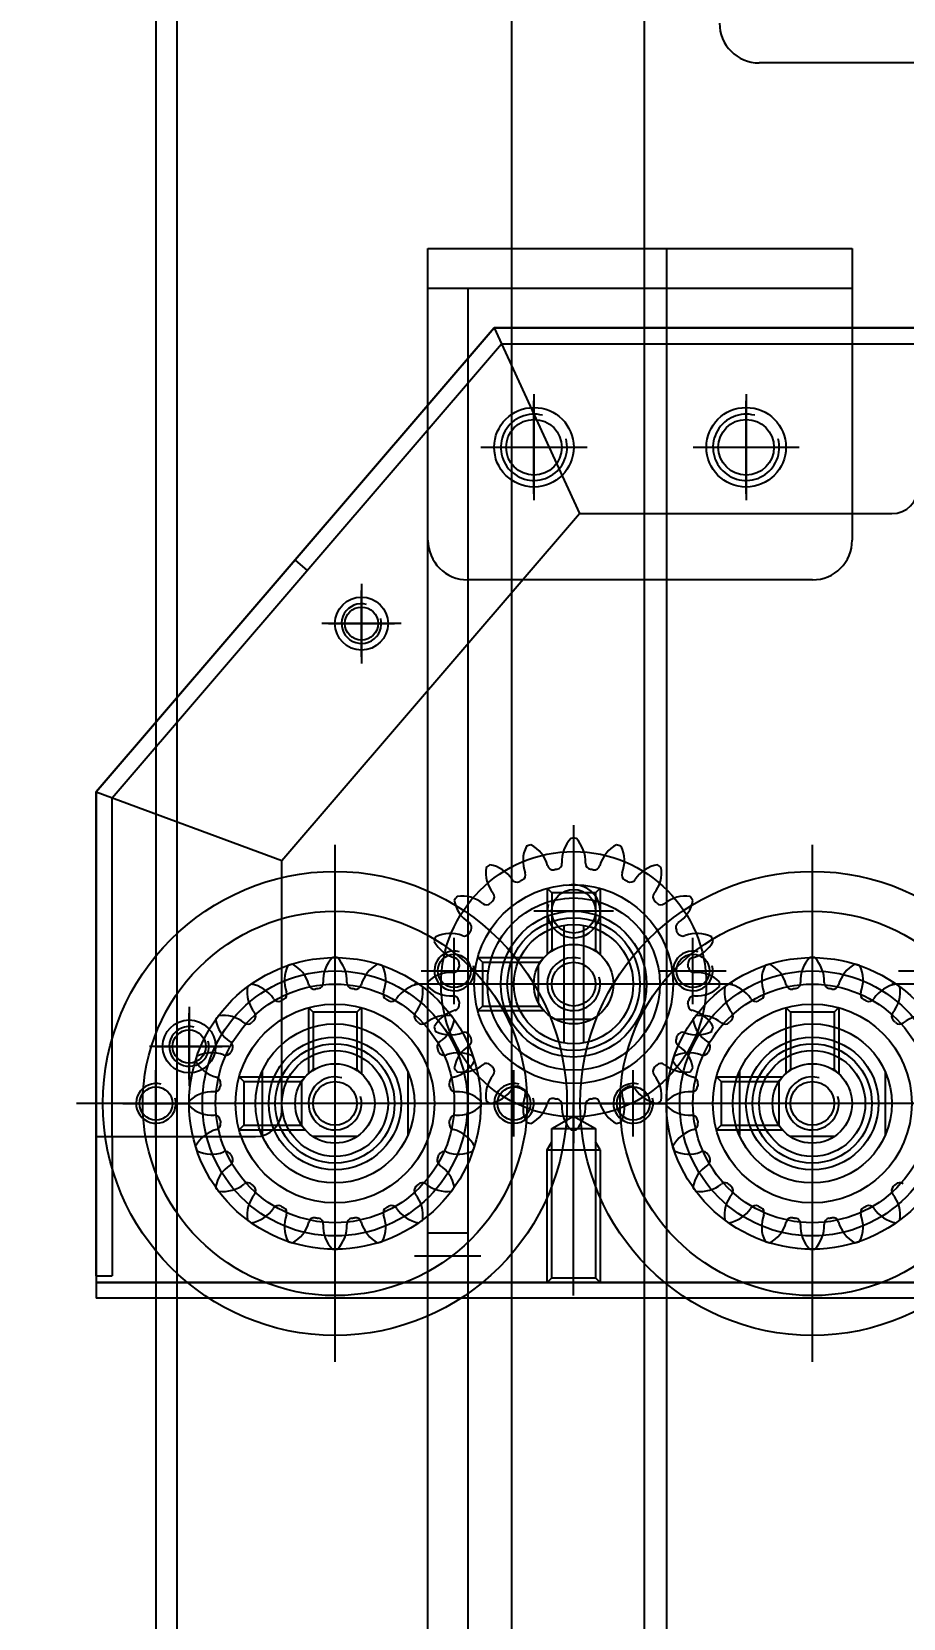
# Model space of a CAD drawing. Header units: inches. Extents: x 0 to 77285, y -118 to 40065.
# Drawn here: x 15660.8 to 15726.5, y 25971.2 to 26090.9 of the extents above; entities that cross this region are included whole.
import ezdxf

# ---------------------------------------------------------------- set-up
doc = ezdxf.new("R2010")
doc.units = ezdxf.units.IN
doc.header["$LTSCALE"] = 5
doc.header["$MEASUREMENT"] = 0
doc.layers.add('A', color=8, linetype='Continuous')
doc.styles.add('SCI', font='')
doc.styles.get('SCI').set_extended_font_data('Gulim')
doc.dimstyles.new('SCH', dxfattribs={"dimtxt": 2.5, "dimasz": 2, "dimexe": 1.25, "dimexo": 0.625, "dimtad": 1, "dimdec": 8, "dimtxsty": 'SCI', "dimcen": 2.5, "dimclrd": 4, "dimclre": 4, "dimclrt": 7, "dimadec": 8, "dimazin": 2, "dimtfac": 1, "dimtdec": 8, "dimtmove": 0, "dimatfit": 3, "dimfxl": 1, "dimarcsym": 0})

# ---------------------------------------------------------------- blocks, each defined once
blk = doc.blocks.new('A$Cc399747e')
at = {"ltscale": 5}
for p, q in [((1613.29, 1419), (1613.29, 33)), ((1611.69, 1381), (1611.69, 71)), ((1613.29, 1381), (1613.29, 71)), ((1586.49, 71), (1586.49, 1111)), ((1576.49, 71), (1576.49, 1096))]:
    blk.add_line(p, q, dxfattribs=at)
at = {"ltscale": 1.5}
for p, q in [((1589.79, 205), (1589.79, 342)), ((1592.79, 342), (1592.79, 202)), ((1574.79, 202), (1574.79, 337)), ((1593.79, 278), (1588.79, 278)), ((1592.79, 276.25), (1589.79, 276.25)), ((1581.79, 255), (1581.79, 249)), ((1578.79, 252), (1584.79, 252)), ((1563.79, 227), (1574.79, 227)), ((1574.79, 227), (1589.79, 227)), ((1560.79, 202), (1560.79, 224)), ((1568.79, 213), (1568.79, 221)), ((1584.79, 213), (1584.79, 221)), ((1572.79, 217), (1564.79, 217)), ((1588.79, 217), (1580.79, 217)), ((1574.79, 205), (1560.79, 205)), ((1592.79, 205), (1574.79, 205)), ((1592.79, 202), (1560.79, 202))]:
    blk.add_line(p, q, dxfattribs=at)
for p, q in [((1563.8, 247), (1563.8, 286)), ((1599.8, 247), (1599.8, 286)), ((1581.8, 281), (1581.8, 266.45)), ((1617.8, 280), (1042.8, 280)), ((1563.8, 253.5), (1563.8, 279.5)), ((1580.15, 279.65), (1579.8, 280)), ((1579.8, 270), (1579.8, 280)), ((1583.45, 279.65), (1580.15, 279.65)), ((1580.15, 268.4), (1580.15, 279.65)), ((1583.8, 280), (1583.45, 279.65)), ((1583.45, 279.65), (1583.45, 268.4)), ((1583.8, 280), (1583.8, 270)), ((1599.8, 253.5), (1599.8, 279.5)), ((1617.8, 279.5), (1616.6, 279.5)), ((1616.6, 269), (1616.6, 279.5)), ((1617.8, 243), (1617.8, 280)), ((1617.8, 279.5), (1617.8, 243)), ((1563.8, 254.5), (1563.8, 278.5)), ((1599.8, 254.5), (1599.8, 278.5)), ((1579.8, 270), (1580.15, 269.39)), ((1583.8, 270), (1579.8, 270)), ((1581.8, 245.5), (1581.8, 269.5)), ((1583.8, 270), (1583.45, 269.39)), ((1558.3, 264.1), (1558.3, 268.9)), ((1562.14, 269), (1565.45, 269)), ((1571.03, 268.5), (1566.03, 268.5)), ((1566.38, 268.15), (1566.03, 268.5)), ((1566.3, 268.16), (1566.3, 264.84)), ((1566.38, 268.02), (1566.38, 268.15)), ((1570.68, 268.15), (1566.38, 268.15)), ((1569.3, 264.1), (1569.3, 268.9)), ((1571.03, 268.5), (1570.68, 268.15)), ((1570.68, 264.85), (1570.68, 268.15)), ((1577.3, 269), (1577.3, 264)), ((1581.8, 267.45), (1580.15, 268.4)), ((1583.45, 268.4), (1580.15, 268.4)), ((1583.45, 268.4), (1581.8, 267.45)), ((1586.3, 269), (1586.3, 264)), ((1594.3, 264.1), (1594.3, 268.9)), ((1598.14, 269), (1601.45, 269)), ((1607.03, 268.5), (1602.03, 268.5)), ((1602.38, 268.15), (1602.03, 268.5)), ((1602.3, 268.16), (1602.3, 264.84)), ((1602.38, 268.02), (1602.38, 268.15)), ((1606.68, 268.15), (1602.38, 268.15)), ((1605.3, 264.1), (1605.3, 268.9)), ((1617.8, 269), (1605.8, 269)), ((1607.03, 268.5), (1606.68, 268.15)), ((1606.68, 264.85), (1606.68, 268.15)), ((1613.3, 269), (1613.3, 264)), ((1616.6, 269), (1616.6, 243.44)), ((1603.8, 267), (1603.8, 248.18)), ((1544.3, 266.5), (1583.3, 266.5)), ((1550.8, 266.5), (1576.8, 266.5)), ((1551.8, 266.5), (1575.8, 266.5)), ((1579.8, 266.5), (1574.8, 266.5)), ((1580.3, 266.5), (1619.3, 266.5)), ((1588.8, 266.5), (1583.8, 266.5)), ((1586.8, 266.5), (1612.8, 266.5)), ((1587.8, 266.5), (1611.8, 266.5)), ((1615.8, 266.5), (1610.8, 266.5)), ((1566.38, 264.85), (1566.03, 264.5)), ((1566.38, 264.85), (1566.38, 264.98)), ((1570.68, 264.85), (1566.38, 264.85)), ((1571.03, 264.5), (1570.68, 264.85)), ((1581.8, 250), (1581.8, 265)), ((1602.38, 264.85), (1602.03, 264.5)), ((1602.38, 264.85), (1602.38, 264.98)), ((1606.68, 264.85), (1602.38, 264.85)), ((1607.03, 264.5), (1606.68, 264.85)), ((1610.8, 259.2), (1610.8, 265.2)), ((1610.8, 264.7), (1610.8, 259.7)), ((1561.8, 259.27), (1561.8, 264.26)), ((1562.15, 263.91), (1561.8, 264.26)), ((1562.15, 263.91), (1562.28, 263.91)), ((1562.15, 259.62), (1562.15, 263.91)), ((1565.32, 263.91), (1565.45, 263.91)), ((1565.45, 263.91), (1565.8, 264.26)), ((1565.45, 259.62), (1565.45, 263.91)), ((1565.8, 259.27), (1565.8, 264.26)), ((1571.03, 264.5), (1566.03, 264.5)), ((1597.8, 259.27), (1597.8, 264.26)), ((1598.15, 263.91), (1597.8, 264.26)), ((1598.15, 263.91), (1598.28, 263.91)), ((1598.15, 259.62), (1598.15, 263.91)), ((1601.32, 263.91), (1601.45, 263.91)), ((1601.45, 263.91), (1601.8, 264.26)), ((1601.45, 259.62), (1601.45, 263.91)), ((1601.8, 259.27), (1601.8, 264.26)), ((1607.03, 264.5), (1602.03, 264.5)), ((1581.8, 252), (1581.8, 263)), ((1607.8, 262.2), (1613.8, 262.2)), ((1613.3, 262.2), (1608.3, 262.2)), ((1581.05, 253.06), (1581.05, 261.94)), ((1582.55, 253.06), (1582.55, 261.94)), ((1583.22, 260.14), (1580.37, 260.14)), ((1561.8, 259.27), (1562.15, 259.62)), ((1562.15, 259.62), (1565.45, 259.62)), ((1565.8, 259.27), (1565.45, 259.62)), ((1572.8, 259), (1572.8, 254)), ((1589.03, 259.5), (1584.03, 259.5)), ((1584.38, 259.15), (1584.03, 259.5)), ((1584.38, 259.02), (1584.38, 259.15)), ((1588.68, 259.15), (1584.38, 259.15)), ((1584.44, 258.92), (1584.44, 256.08)), ((1589.03, 259.5), (1588.68, 259.15)), ((1588.68, 255.85), (1588.68, 259.15)), ((1590.8, 259), (1590.8, 254)), ((1597.8, 259.27), (1598.15, 259.62)), ((1598.15, 259.62), (1601.45, 259.62)), ((1601.8, 259.27), (1601.45, 259.62)), ((1533.8, 257.5), (1557.8, 257.5)), ((1569.8, 257.5), (1593.8, 257.5)), ((1574.3, 257.5), (1589.3, 257.5)), ((1576.3, 257.5), (1587.3, 257.5)), ((1557.3, 256.5), (1552.3, 256.5)), ((1575.3, 256.5), (1570.3, 256.5)), ((1593.3, 256.5), (1588.3, 256.5)), ((1579.8, 250.27), (1579.8, 255.26)), ((1580.15, 254.91), (1579.8, 255.26)), ((1583.45, 254.91), (1583.8, 255.26)), ((1583.8, 250.27), (1583.8, 255.26)), ((1584.38, 255.85), (1584.03, 255.5)), ((1589.03, 255.5), (1584.03, 255.5)), ((1584.38, 255.85), (1584.38, 255.98)), ((1588.68, 255.85), (1584.38, 255.85)), ((1589.03, 255.5), (1588.68, 255.85)), ((1580.15, 254.91), (1580.28, 254.91)), ((1580.15, 250.62), (1580.15, 254.91)), ((1583.32, 254.91), (1583.45, 254.91)), ((1583.45, 250.62), (1583.45, 254.91)), ((1579.8, 250.27), (1580.15, 250.62)), ((1580.15, 250.62), (1583.45, 250.62)), ((1583.8, 250.27), (1583.45, 250.62)), ((1603.8, 248.18), (1581.36, 222)), ((1617.8, 243), (1603.8, 248.18)), ((1616.6, 243.44), (1587.25, 209.2)), ((1587.8, 208), (1617.8, 243)), ((1617.8, 243), (1587.8, 208)), ((1597.8, 227.3), (1597.8, 233.3)), ((1597.8, 232.8), (1597.8, 227.8)), ((1594.8, 230.3), (1600.8, 230.3)), ((1600.3, 230.3), (1595.3, 230.3)), ((1602.8, 225.51), (1601.89, 226.29)), ((1581.36, 222), (1557.8, 222)), ((1587.8, 208), (1581.36, 222)), ((1568.79, 220.5), (1568.79, 213.5)), ((1584.79, 220.5), (1584.79, 213.5)), ((1572.29, 217), (1565.29, 217)), ((1588.29, 217), (1581.29, 217)), ((1587.25, 209.2), (1555.8, 209.2)), ((1042.8, 208), (1587.8, 208)), ((1587.8, 208), (1555.8, 208)), ((1452.8, 188), (1567.8, 188))]:
    blk.add_line(p, q)
at = {"ltscale": 3}
for p, q in [((1042.8, 281.2), (1617.8, 281.2)), ((1617.8, 243), (1617.8, 281.2)), ((1617.8, 243), (1617.8, 281.2)), ((1042.8, 280), (1617.8, 280)), ((1587.8, 208), (1617.8, 243)), ((1551.79, 208), (1587.8, 208))]:
    blk.add_line(p, q, dxfattribs=at)
for centre, radius in [((1563.8, 266.5), 17.5), ((1599.8, 266.5), 17.5), ((1563.8, 266.5), 14.5), ((1599.8, 266.5), 14.5), ((1563.8, 266.5), 11), ((1563.8, 266.5), 10), ((1599.8, 266.5), 11), ((1599.8, 266.5), 10), ((1563.8, 266.5), 9), ((1599.8, 266.5), 9), ((1563.8, 266.5), 7.5), ((1599.8, 266.5), 7.5), ((1563.8, 266.5), 6), ((1599.8, 266.5), 6), ((1563.8, 266.5), 5), ((1563.8, 266.5), 4.5), ((1563.8, 266.5), 4), ((1599.8, 266.5), 5), ((1599.8, 266.5), 4.5), ((1599.8, 266.5), 4), ((1563.8, 266.5), 3), ((1563.8, 266.5), 3), ((1599.8, 266.5), 3), ((1599.8, 266.5), 3), ((1563.8, 266.5), 1.65), ((1599.8, 266.5), 1.65), ((1581.8, 257.5), 10), ((1577.3, 266.5), 1.25), ((1586.3, 266.5), 1.25), ((1613.3, 266.5), 1.25), ((1581.8, 257.5), 7.5), ((1581.8, 257.5), 6.5), ((1610.8, 262.2), 2), ((1610.8, 262.2), 1.25), ((1581.8, 257.5), 5.5), ((1581.8, 257.5), 5), ((1581.8, 257.5), 4.5), ((1581.8, 257.5), 4.5), ((1581.8, 257.5), 3), ((1581.8, 257.5), 3), ((1581.8, 257.5), 1.65), ((1572.8, 256.5), 1.25), ((1590.8, 256.5), 1.25), ((1597.8, 230.3), 2), ((1597.8, 230.3), 1.25), ((1568.79, 217), 2.1), ((1584.79, 217), 2.1)]:
    blk.add_circle(centre, radius)
at = {"ltscale": 1.5}
for centre, radius in [((1581.79, 252), 1.65), ((1568.79, 217), 3), ((1584.79, 217), 3)]:
    blk.add_circle(centre, radius, dxfattribs=at)
for centre, radius, start, end in [((1562.47, 275.8), 2.5, 153.8655, 201.1579), ((1563.8, 266.5), 11, 108, 108.9494), ((1563.8, 266.5), 11, 107.0506, 108), ((1559.4, 274.81), 2.5, 14.8421, 62.1345), ((1565.41, 275.76), 2.5, 135.8655, 183.1579), ((1563.8, 266.5), 11, 90, 90.9494), ((1563.8, 266.5), 11, 89.0506, 90), ((1562.19, 275.76), 2.5, 356.8421, 44.1345), ((1568.19, 274.81), 2.5, 117.8655, 165.1579), ((1563.8, 266.5), 11, 72, 72.9494), ((1563.8, 266.5), 11, 71.0506, 72), ((1565.12, 275.8), 2.5, 338.8421, 26.1345), ((1598.47, 275.8), 2.5, 153.8655, 201.1579), ((1599.8, 266.5), 11, 108, 108.9494), ((1599.8, 266.5), 11, 107.0506, 108), ((1595.4, 274.81), 2.5, 14.8421, 62.1345), ((1601.41, 275.76), 2.5, 135.8655, 183.1579), ((1599.8, 266.5), 11, 90, 90.9494), ((1599.8, 266.5), 11, 89.0506, 90), ((1598.19, 275.76), 2.5, 356.8421, 44.1345), ((1604.19, 274.81), 2.5, 117.8655, 165.1579), ((1599.8, 266.5), 11, 72, 72.9494), ((1599.8, 266.5), 11, 71.0506, 72), ((1601.12, 275.8), 2.5, 338.8421, 26.1345), ((1559.66, 274.94), 2.5, 171.8655, 219.1579), ((1563.8, 266.5), 11, 126, 126.9494), ((1563.8, 266.5), 11, 125.0506, 126), ((1557.05, 273.04), 2.5, 32.8421, 80.1345), ((1562.25, 275.56), 0.442, 194.8421, 279.711), ((1562.47, 275.6), 0.442, 278.289, 3.1579), ((1565.12, 275.6), 0.442, 176.8421, 261.711), ((1565.35, 275.56), 0.442, 260.289, 345.1579), ((1570.54, 273.04), 2.5, 99.8655, 147.1579), ((1567.93, 274.94), 2.5, 320.8421, 8.1345), ((1563.8, 266.5), 11, 54, 54.9494), ((1563.8, 266.5), 11, 53.0506, 54), ((1595.66, 274.94), 2.5, 171.8655, 219.1579), ((1599.8, 266.5), 11, 126, 126.9494), ((1599.8, 266.5), 11, 125.0506, 126), ((1593.05, 273.04), 2.5, 32.8421, 80.1345), ((1598.25, 275.56), 0.442, 194.8421, 279.711), ((1598.47, 275.6), 0.442, 278.289, 3.1579), ((1601.12, 275.6), 0.442, 176.8421, 261.711), ((1601.35, 275.56), 0.442, 260.289, 345.1579), ((1606.54, 273.04), 2.5, 99.8655, 147.1579), ((1603.93, 274.94), 2.5, 320.8421, 8.1345), ((1599.8, 266.5), 11, 54, 54.9494), ((1599.8, 266.5), 11, 53.0506, 54), ((1559.52, 274.64), 0.442, 212.8421, 297.711), ((1563.8, 266.5), 8.75, 117, 117.711), ((1563.8, 266.5), 8.75, 116.289, 117), ((1559.73, 274.74), 0.442, 296.289, 21.1579), ((1563.8, 266.5), 8.75, 99, 99.711), ((1563.8, 266.5), 8.75, 98.289, 99), ((1563.8, 266.5), 8.75, 81, 81.711), ((1563.8, 266.5), 8.75, 80.289, 81), ((1567.87, 274.74), 0.442, 158.8421, 243.711), ((1563.8, 266.5), 8.75, 63, 63.711), ((1563.8, 266.5), 8.75, 62.289, 63), ((1568.07, 274.64), 0.442, 242.289, 327.1579), ((1595.52, 274.64), 0.442, 212.8421, 297.711), ((1599.8, 266.5), 8.75, 117, 117.711), ((1599.8, 266.5), 8.75, 116.289, 117), ((1595.73, 274.74), 0.442, 296.289, 21.1579), ((1599.8, 266.5), 8.75, 99, 99.711), ((1599.8, 266.5), 8.75, 98.289, 99), ((1599.8, 266.5), 8.75, 81, 81.711), ((1599.8, 266.5), 8.75, 80.289, 81), ((1603.87, 274.74), 0.442, 158.8421, 243.711), ((1599.8, 266.5), 8.75, 63, 63.711), ((1599.8, 266.5), 8.75, 62.289, 63), ((1604.07, 274.64), 0.442, 242.289, 327.1579), ((1557.38, 273.08), 0.442, 314.289, 39.1579), ((1570.22, 273.08), 0.442, 140.8421, 225.711), ((1572.23, 270.64), 2.5, 81.8655, 129.1579), ((1563.8, 266.5), 11, 36, 36.9494), ((1563.8, 266.5), 11, 35.0506, 36), ((1599.8, 266.5), 11, 144, 144.9494), ((1599.8, 266.5), 11, 143.0506, 144), ((1591.36, 270.64), 2.5, 50.8421, 98.1345), ((1593.38, 273.08), 0.442, 314.289, 39.1579), ((1606.22, 273.08), 0.442, 140.8421, 225.711), ((1608.23, 270.64), 2.5, 81.8655, 129.1579), ((1599.8, 266.5), 11, 36, 36.9494), ((1599.8, 266.5), 11, 35.0506, 36), ((1557.22, 272.92), 0.442, 230.8421, 315.711), ((1563.8, 266.5), 8.75, 135, 135.711), ((1563.8, 266.5), 8.75, 134.289, 135), ((1563.8, 266.5), 8.75, 45, 45.711), ((1563.8, 266.5), 8.75, 44.289, 45), ((1570.38, 272.92), 0.442, 224.289, 309.1579), ((1570.34, 273.25), 2.5, 302.8421, 350.1345), ((1593.26, 273.25), 2.5, 189.8655, 237.1579), ((1593.22, 272.92), 0.442, 230.8421, 315.711), ((1599.8, 266.5), 8.75, 135, 135.711), ((1599.8, 266.5), 8.75, 134.289, 135), ((1599.8, 266.5), 8.75, 45, 45.711), ((1599.8, 266.5), 8.75, 44.289, 45), ((1606.38, 272.92), 0.442, 224.289, 309.1579), ((1606.34, 273.25), 2.5, 302.8421, 350.1345), ((1571.93, 270.77), 0.442, 122.8421, 207.711), ((1563.8, 266.5), 8.75, 27, 27.711), ((1591.66, 270.77), 0.442, 332.289, 57.1579), ((1599.8, 266.5), 8.75, 152.289, 153), ((1607.93, 270.77), 0.442, 122.8421, 207.711), ((1599.8, 266.5), 8.75, 27, 27.711), ((1563.8, 266.5), 8.75, 26.289, 27), ((1572.04, 270.57), 0.442, 206.289, 291.1579), ((1573.1, 267.83), 2.5, 63.8655, 111.1579), ((1572.1, 270.89), 2.5, 284.8421, 332.1345), ((1563.8, 266.5), 11, 18, 18.9494), ((1563.8, 266.5), 11, 17.0506, 18), ((1599.8, 266.5), 11, 162, 162.9494), ((1591.49, 270.89), 2.5, 207.8655, 255.1579), ((1599.8, 266.5), 11, 161.0506, 162), ((1590.49, 267.83), 2.5, 68.8421, 116.1345), ((1591.56, 270.57), 0.442, 248.8421, 333.711), ((1599.8, 266.5), 8.75, 153, 153.711), ((1599.8, 266.5), 8.75, 26.289, 27), ((1608.04, 270.57), 0.442, 206.289, 291.1579), ((1609.1, 267.83), 2.5, 63.8655, 111.1579), ((1608.1, 270.89), 2.5, 284.8421, 332.1345), ((1599.8, 266.5), 11, 18, 18.9494), ((1599.8, 266.5), 11, 17.0506, 18), ((1563.8, 266.5), 2, 255, 195), ((1572.86, 268.05), 0.442, 104.8421, 189.711), ((1583.41, 266.76), 2.5, 135.8655, 183.1579), ((1581.8, 257.5), 11, 90, 90.9494), ((1581.8, 257.5), 11, 89.0506, 90), ((1580.19, 266.76), 2.5, 356.8421, 44.1345), ((1590.74, 268.05), 0.442, 350.289, 75.1579), ((1599.8, 266.5), 2, 255, 195), ((1605.8, 267), 2, 90, 180), ((1608.86, 268.05), 0.442, 104.8421, 189.711), ((1563.8, 266.5), 8.75, 9, 9.711), ((1563.8, 266.5), 8.75, 8.289, 9), ((1572.89, 267.83), 0.442, 188.289, 273.1579), ((1573.05, 264.89), 2.5, 45.8655, 93.1579), ((1577.3, 266.5), 1.5, 255, 195), ((1580.47, 266.8), 2.5, 153.8655, 201.1579), ((1581.8, 257.5), 11, 108, 108.9494), ((1581.8, 257.5), 11, 107.0506, 108), ((1577.4, 265.81), 2.5, 14.8421, 62.1345), ((1586.19, 265.81), 2.5, 117.8655, 165.1579), ((1586.3, 266.5), 1.5, 255, 195), ((1581.8, 257.5), 11, 72, 72.9494), ((1581.8, 257.5), 11, 71.0506, 72), ((1583.12, 266.8), 2.5, 338.8421, 26.1345), ((1590.54, 264.89), 2.5, 86.8421, 134.1345), ((1590.7, 267.83), 0.442, 266.8421, 351.711), ((1599.8, 266.5), 8.75, 171, 171.711), ((1599.8, 266.5), 8.75, 170.289, 171), ((1599.8, 266.5), 8.75, 9, 9.711), ((1599.8, 266.5), 8.75, 8.289, 9), ((1608.89, 267.83), 0.442, 188.289, 273.1579), ((1609.05, 264.89), 2.5, 45.8655, 93.1579), ((1613.3, 266.5), 1.5, 255, 195), ((1573.05, 268.11), 2.5, 266.8421, 314.1345), ((1563.8, 266.5), 11, 360, 0.9494), ((1563.8, 266.5), 11, 359.0506, 0), ((1577.66, 265.94), 2.5, 171.8655, 219.1579), ((1581.8, 257.5), 11, 126, 126.9494), ((1581.8, 257.5), 11, 125.0506, 126), ((1575.05, 264.04), 2.5, 32.8421, 80.1345), ((1577.73, 265.74), 0.442, 296.289, 21.1579), ((1580.25, 266.56), 0.442, 194.8421, 279.711), ((1581.8, 257.5), 8.75, 99, 99.711), ((1581.8, 257.5), 8.75, 98.289, 99), ((1580.47, 266.6), 0.442, 278.289, 3.1579), ((1583.12, 266.6), 0.442, 176.8421, 261.711), ((1581.8, 257.5), 8.75, 81, 81.711), ((1581.8, 257.5), 8.75, 80.289, 81), ((1583.35, 266.56), 0.442, 260.289, 345.1579), ((1585.87, 265.74), 0.442, 158.8421, 243.711), ((1588.54, 264.04), 2.5, 99.8655, 147.1579), ((1585.93, 265.94), 2.5, 320.8421, 8.1345), ((1581.8, 257.5), 11, 54, 54.9494), ((1581.8, 257.5), 11, 53.0506, 54), ((1599.8, 266.5), 11, 179.0506, 180), ((1599.8, 266.5), 11, 180, 180.9494), ((1590.54, 268.11), 2.5, 225.8655, 273.1579), ((1609.05, 268.11), 2.5, 266.8421, 314.1345), ((1599.8, 266.5), 11, 360, 0.9494), ((1599.8, 266.5), 11, 359.0506, 0), ((1563.8, 266.5), 8.75, 350.289, 351), ((1572.86, 264.95), 0.442, 170.289, 255.1579), ((1563.8, 266.5), 8.75, 351, 351.711), ((1572.89, 265.17), 0.442, 86.8421, 171.711), ((1572.1, 262.11), 2.5, 27.8655, 75.1579), ((1577.52, 265.64), 0.442, 212.8421, 297.711), ((1581.8, 257.5), 8.75, 117, 117.711), ((1581.8, 257.5), 8.75, 116.289, 117), ((1581.8, 257.5), 8.75, 63, 63.711), ((1581.8, 257.5), 8.75, 62.289, 63), ((1586.07, 265.64), 0.442, 242.289, 327.1579), ((1591.49, 262.11), 2.5, 104.8421, 152.1345), ((1590.7, 265.17), 0.442, 8.289, 93.1579), ((1590.74, 264.95), 0.442, 284.8421, 9.711), ((1599.8, 266.5), 8.75, 188.289, 189), ((1599.8, 266.5), 8.75, 189, 189.711), ((1599.8, 266.5), 8.75, 350.289, 351), ((1608.86, 264.95), 0.442, 170.289, 255.1579), ((1599.8, 266.5), 8.75, 351, 351.711), ((1608.89, 265.17), 0.442, 86.8421, 171.711), ((1608.1, 262.11), 2.5, 27.8655, 75.1579), ((1581.8, 257.5), 11, 144, 144.9494), ((1575.26, 264.25), 2.5, 189.8655, 237.1579), ((1581.8, 257.5), 11, 143.0506, 144), ((1573.36, 261.64), 2.5, 50.8421, 98.1345), ((1575.22, 263.92), 0.442, 230.8421, 315.711), ((1581.8, 257.5), 8.75, 135, 135.711), ((1581.8, 257.5), 8.75, 134.289, 135), ((1575.38, 264.08), 0.442, 314.289, 39.1579), ((1588.22, 264.08), 0.442, 140.8421, 225.711), ((1581.8, 257.5), 8.75, 45, 45.711), ((1581.8, 257.5), 8.75, 44.289, 45), ((1588.38, 263.92), 0.442, 224.289, 309.1579), ((1590.23, 261.64), 2.5, 81.8655, 129.1579), ((1588.34, 264.25), 2.5, 302.8421, 350.1345), ((1581.8, 257.5), 11, 36, 36.9494), ((1581.8, 257.5), 11, 35.0506, 36), ((1610.8, 262.2), 1.5, 255, 195), ((1571.93, 262.23), 0.442, 152.289, 237.1579), ((1563.8, 266.5), 8.75, 332.289, 333), ((1563.8, 266.5), 8.75, 333, 333.711), ((1572.04, 262.43), 0.442, 68.8421, 153.711), ((1573.1, 265.17), 2.5, 248.8421, 296.1345), ((1573.66, 261.77), 0.442, 332.289, 57.1579), ((1563.8, 266.5), 11, 341.0506, 342), ((1563.8, 266.5), 11, 342, 342.9494), ((1599.8, 266.5), 11, 197.0506, 198), ((1599.8, 266.5), 11, 198, 198.9494), ((1590.49, 265.17), 2.5, 243.8655, 291.1579), ((1589.93, 261.77), 0.442, 122.8421, 207.711), ((1591.56, 262.43), 0.442, 26.289, 111.1579), ((1591.66, 262.23), 0.442, 302.8421, 27.711), ((1599.8, 266.5), 8.75, 206.289, 207), ((1599.8, 266.5), 8.75, 207, 207.711), ((1607.93, 262.23), 0.442, 152.289, 237.1579), ((1599.8, 266.5), 8.75, 332.289, 333), ((1599.8, 266.5), 8.75, 333, 333.711), ((1608.04, 262.43), 0.442, 68.8421, 153.711), ((1609.1, 265.17), 2.5, 248.8421, 296.1345), ((1599.8, 266.5), 11, 341.0506, 342), ((1599.8, 266.5), 11, 342, 342.9494), ((1581.8, 257.5), 11, 161.0506, 162), ((1572.49, 258.83), 2.5, 68.8421, 116.1345), ((1570.34, 259.75), 2.5, 9.8655, 57.1579), ((1573.56, 261.57), 0.442, 248.8421, 333.711), ((1581.8, 257.5), 8.75, 153, 153.711), ((1581.8, 257.5), 8.75, 152.289, 153), ((1581.8, 257.5), 8.75, 27, 27.711), ((1581.8, 257.5), 8.75, 26.289, 27), ((1590.04, 261.57), 0.442, 206.289, 291.1579), ((1591.1, 258.83), 2.5, 63.8655, 111.1579), ((1593.26, 259.75), 2.5, 122.8421, 170.1345), ((1581.8, 257.5), 11, 18, 18.9494), ((1606.34, 259.75), 2.5, 9.8655, 57.1579), ((1555.36, 262.36), 2.5, 261.8655, 309.1579), ((1557.22, 260.08), 0.442, 44.289, 129.1579), ((1563.8, 266.5), 8.75, 224.289, 225), ((1563.8, 266.5), 8.75, 225, 225.711), ((1557.38, 259.92), 0.442, 320.8421, 45.711), ((1570.22, 259.92), 0.442, 134.289, 219.1579), ((1563.8, 266.5), 8.75, 314.289, 315), ((1563.8, 266.5), 8.75, 315, 315.711), ((1570.38, 260.08), 0.442, 50.8421, 135.711), ((1572.23, 262.36), 2.5, 230.8421, 278.1345), ((1581.8, 257.5), 11, 162, 162.9494), ((1573.49, 261.89), 2.5, 207.8655, 255.1579), ((1563.8, 266.5), 11, 323.0506, 324), ((1563.8, 266.5), 11, 324, 324.9494), ((1590.1, 261.89), 2.5, 284.8421, 332.1345), ((1599.8, 266.5), 11, 215.0506, 216), ((1599.8, 266.5), 11, 216, 216.9494), ((1591.36, 262.36), 2.5, 261.8655, 309.1579), ((1581.8, 257.5), 11, 17.0506, 18), ((1593.22, 260.08), 0.442, 44.289, 129.1579), ((1599.8, 266.5), 8.75, 224.289, 225), ((1599.8, 266.5), 8.75, 225, 225.711), ((1593.38, 259.92), 0.442, 320.8421, 45.711), ((1606.22, 259.92), 0.442, 134.289, 219.1579), ((1599.8, 266.5), 8.75, 314.289, 315), ((1599.8, 266.5), 8.75, 315, 315.711), ((1606.38, 260.08), 0.442, 50.8421, 135.711), ((1608.23, 262.36), 2.5, 230.8421, 278.1345), ((1599.8, 266.5), 11, 323.0506, 324), ((1599.8, 266.5), 11, 324, 324.9494), ((1559.66, 258.06), 2.5, 140.8421, 188.1345), ((1557.05, 259.96), 2.5, 279.8655, 327.1579), ((1559.52, 258.36), 0.442, 62.289, 147.1579), ((1563.8, 266.5), 8.75, 242.289, 243), ((1563.8, 266.5), 8.75, 243, 243.711), ((1559.73, 258.26), 0.442, 338.8421, 63.711), ((1567.87, 258.26), 0.442, 116.289, 201.1579), ((1563.8, 266.5), 8.75, 296.289, 297), ((1563.8, 266.5), 8.75, 297, 297.711), ((1568.07, 258.36), 0.442, 32.8421, 117.711), ((1570.54, 259.96), 2.5, 212.8421, 260.1345), ((1567.93, 258.06), 2.5, 351.8655, 39.1579), ((1572.7, 258.83), 0.442, 266.8421, 351.711), ((1572.74, 259.05), 0.442, 350.289, 75.1579), ((1581.8, 257.5), 8.75, 171, 171.711), ((1581.8, 257.5), 8.75, 170.289, 171), ((1581.8, 257.5), 2, 255, 195), ((1590.86, 259.05), 0.442, 104.8421, 189.711), ((1581.8, 257.5), 8.75, 9, 9.711), ((1581.8, 257.5), 8.75, 8.289, 9), ((1590.89, 258.83), 0.442, 188.289, 273.1579), ((1595.66, 258.06), 2.5, 140.8421, 188.1345), ((1593.05, 259.96), 2.5, 279.8655, 327.1579), ((1595.52, 258.36), 0.442, 62.289, 147.1579), ((1599.8, 266.5), 8.75, 242.289, 243), ((1599.8, 266.5), 8.75, 243, 243.711), ((1595.73, 258.26), 0.442, 338.8421, 63.711), ((1603.87, 258.26), 0.442, 116.289, 201.1579), ((1599.8, 266.5), 8.75, 296.289, 297), ((1599.8, 266.5), 8.75, 297, 297.711), ((1604.07, 258.36), 0.442, 32.8421, 117.711), ((1606.54, 259.96), 2.5, 212.8421, 260.1345), ((1603.93, 258.06), 2.5, 351.8655, 39.1579), ((1563.8, 266.5), 11, 233.0506, 234), ((1563.8, 266.5), 11, 234, 234.9494), ((1562.47, 257.2), 2.5, 158.8421, 206.1345), ((1559.4, 258.19), 2.5, 297.8655, 345.1579), ((1562.25, 257.44), 0.442, 80.289, 165.1579), ((1563.8, 266.5), 8.75, 260.289, 261), ((1563.8, 266.5), 8.75, 261, 261.711), ((1562.47, 257.4), 0.442, 356.8421, 81.711), ((1565.41, 257.24), 2.5, 176.8421, 224.1345), ((1562.19, 257.24), 2.5, 315.8655, 3.1579), ((1565.12, 257.4), 0.442, 98.289, 183.1579), ((1563.8, 266.5), 8.75, 278.289, 279), ((1563.8, 266.5), 8.75, 279, 279.711), ((1565.35, 257.44), 0.442, 14.8421, 99.711), ((1568.19, 258.19), 2.5, 194.8421, 242.1345), ((1565.12, 257.2), 2.5, 333.8655, 21.1579), ((1563.8, 266.5), 11, 305.0506, 306), ((1563.8, 266.5), 11, 306, 306.9494), ((1572.54, 255.89), 2.5, 86.8421, 134.1345), ((1581.8, 257.5), 11, 179.0506, 180), ((1581.8, 257.5), 11, 180, 180.9494), ((1572.8, 256.5), 1.5, 255, 195), ((1590.8, 256.5), 1.5, 255, 195), ((1591.05, 255.89), 2.5, 45.8655, 93.1579), ((1581.8, 257.5), 11, 360, 0.9494), ((1581.8, 257.5), 11, 359.0506, 0), ((1599.8, 266.5), 11, 233.0506, 234), ((1599.8, 266.5), 11, 234, 234.9494), ((1598.47, 257.2), 2.5, 158.8421, 206.1345), ((1595.4, 258.19), 2.5, 297.8655, 345.1579), ((1598.25, 257.44), 0.442, 80.289, 165.1579), ((1599.8, 266.5), 8.75, 260.289, 261), ((1599.8, 266.5), 8.75, 261, 261.711), ((1598.47, 257.4), 0.442, 356.8421, 81.711), ((1601.41, 257.24), 2.5, 176.8421, 224.1345), ((1598.19, 257.24), 2.5, 315.8655, 3.1579), ((1601.12, 257.4), 0.442, 98.289, 183.1579), ((1599.8, 266.5), 8.75, 278.289, 279), ((1599.8, 266.5), 8.75, 279, 279.711), ((1601.35, 257.44), 0.442, 14.8421, 99.711), ((1604.19, 258.19), 2.5, 194.8421, 242.1345), ((1601.12, 257.2), 2.5, 333.8655, 21.1579), ((1599.8, 266.5), 11, 305.0506, 306), ((1599.8, 266.5), 11, 306, 306.9494), ((1572.54, 259.11), 2.5, 225.8655, 273.1579), ((1572.7, 256.17), 0.442, 8.289, 93.1579), ((1581.8, 257.5), 8.75, 188.289, 189), ((1581.8, 257.5), 8.75, 351, 351.711), ((1590.89, 256.17), 0.442, 86.8421, 171.711), ((1591.05, 259.11), 2.5, 266.8421, 314.1345), ((1563.8, 266.5), 11, 251.0506, 252), ((1563.8, 266.5), 11, 252, 252.9494), ((1563.8, 266.5), 11, 269.0506, 270), ((1563.8, 266.5), 11, 270, 270.9494), ((1563.8, 266.5), 11, 287.0506, 288), ((1563.8, 266.5), 11, 288, 288.9494), ((1573.49, 253.11), 2.5, 104.8421, 152.1345), ((1572.74, 255.95), 0.442, 284.8421, 9.711), ((1581.8, 257.5), 8.75, 189, 189.711), ((1581.8, 257.5), 8.75, 350.289, 351), ((1590.86, 255.95), 0.442, 170.289, 255.1579), ((1590.1, 253.11), 2.5, 27.8655, 75.1579), ((1599.8, 266.5), 11, 251.0506, 252), ((1599.8, 266.5), 11, 252, 252.9494), ((1599.8, 266.5), 11, 269.0506, 270), ((1599.8, 266.5), 11, 270, 270.9494), ((1599.8, 266.5), 11, 287.0506, 288), ((1599.8, 266.5), 11, 288, 288.9494), ((1581.8, 257.5), 11, 197.0506, 198), ((1581.8, 257.5), 11, 198, 198.9494), ((1572.49, 256.17), 2.5, 243.8655, 291.1579), ((1573.56, 253.43), 0.442, 26.289, 111.1579), ((1590.04, 253.43), 0.442, 68.8421, 153.711), ((1591.1, 256.17), 2.5, 248.8421, 296.1345), ((1581.8, 257.5), 11, 341.0506, 342), ((1581.8, 257.5), 11, 342, 342.9494), ((1575.26, 250.75), 2.5, 122.8421, 170.1345), ((1573.66, 253.23), 0.442, 302.8421, 27.711), ((1581.8, 257.5), 8.75, 206.289, 207), ((1581.8, 257.5), 8.75, 207, 207.711), ((1589.93, 253.23), 0.442, 152.289, 237.1579), ((1581.8, 257.5), 8.75, 332.289, 333), ((1581.8, 257.5), 8.75, 333, 333.711), ((1588.34, 250.75), 2.5, 9.8655, 57.1579), ((1573.36, 253.36), 2.5, 261.8655, 309.1579), ((1575.22, 251.08), 0.442, 44.289, 129.1579), ((1581.8, 257.5), 8.75, 224.289, 225), ((1581.8, 257.5), 8.75, 315, 315.711), ((1588.38, 251.08), 0.442, 50.8421, 135.711), ((1590.23, 253.36), 2.5, 230.8421, 278.1345), ((1581.8, 257.5), 11, 215.0506, 216), ((1581.8, 257.5), 11, 216, 216.9494), ((1577.66, 249.06), 2.5, 140.8421, 188.1345), ((1581.8, 257.5), 8.75, 225, 225.711), ((1575.38, 250.92), 0.442, 320.8421, 45.711), ((1588.22, 250.92), 0.442, 134.289, 219.1579), ((1585.93, 249.06), 2.5, 351.8655, 39.1579), ((1581.8, 257.5), 8.75, 314.289, 315), ((1581.8, 257.5), 11, 323.0506, 324), ((1581.8, 257.5), 11, 324, 324.9494), ((1575.05, 250.96), 2.5, 279.8655, 327.1579), ((1577.52, 249.36), 0.442, 62.289, 147.1579), ((1581.8, 257.5), 8.75, 242.289, 243), ((1581.8, 257.5), 8.75, 243, 243.711), ((1577.73, 249.26), 0.442, 338.8421, 63.711), ((1580.47, 248.2), 2.5, 158.8421, 206.1345), ((1583.12, 248.2), 2.5, 333.8655, 21.1579), ((1585.87, 249.26), 0.442, 116.289, 201.1579), ((1581.8, 257.5), 8.75, 296.289, 297), ((1581.8, 257.5), 8.75, 297, 297.711), ((1586.07, 249.36), 0.442, 32.8421, 117.711), ((1588.54, 250.96), 2.5, 212.8421, 260.1345), ((1581.8, 257.5), 11, 233.0506, 234), ((1581.8, 257.5), 11, 234, 234.9494), ((1577.4, 249.19), 2.5, 297.8655, 345.1579), ((1580.25, 248.44), 0.442, 80.289, 165.1579), ((1581.8, 257.5), 8.75, 260.289, 261), ((1581.8, 257.5), 8.75, 261, 261.711), ((1580.47, 248.4), 0.442, 356.8421, 81.711), ((1583.41, 248.24), 2.5, 176.8421, 224.1345), ((1580.19, 248.24), 2.5, 315.8655, 3.1579), ((1583.12, 248.4), 0.442, 98.289, 183.1579), ((1581.8, 257.5), 8.75, 278.289, 279), ((1581.8, 257.5), 8.75, 279, 279.711), ((1583.35, 248.44), 0.442, 14.8421, 99.711), ((1586.19, 249.19), 2.5, 194.8421, 242.1345), ((1581.8, 257.5), 11, 305.0506, 306), ((1581.8, 257.5), 11, 306, 306.9494), ((1581.8, 257.5), 11, 251.0506, 252), ((1581.8, 257.5), 11, 252, 252.9494), ((1581.8, 257.5), 11, 287.0506, 288), ((1581.8, 257.5), 11, 288, 288.9494), ((1581.8, 257.5), 11, 269.0506, 270), ((1581.8, 257.5), 11, 270, 270.9494), ((1597.8, 230.3), 1.5, 255, 195), ((1557.8, 220), 2, 90, 180), ((1568.79, 217), 2.5, 255, 195), ((1584.79, 217), 2.5, 255, 195), ((1567.8, 185), 3, 0, 90)]:
    blk.add_arc(centre, radius, start, end)
for centre, radius, start, end in [((1581.79, 252), 2, 345, 285), ((1563.79, 224), 3, 90, 180), ((1589.79, 224), 3, 0, 90)]:
    blk.add_arc(centre, radius, start, end, dxfattribs=at)
blk = doc.blocks.new('*D366')
at = {"color": 4, "lineweight": -2, "transparency": 16777216}
for p, q in [((12554.65, 23925.55), (12554.65, 28076.14)), ((17979.65, 23925.05), (17979.65, 28076.14)), ((12714.65, 27976.14), (17819.65, 27976.14))]:
    blk.add_line(p, q, dxfattribs=at)
at = {"color": 4, "transparency": 16777216}
for points in [[(12714.65, 28002.81), (12714.65, 27949.48), (12554.65, 27976.14)], [(17819.65, 28002.81), (17819.65, 27949.48), (17979.65, 27976.14)]]:
    blk.add_solid(points, dxfattribs=at)
at = {"layer": 'Defpoints', "color": 0, "transparency": 16777216}
for p in [(17979.65, 27976.14), (12554.65, 23875.55), (17979.65, 23875.05)]:
    blk.add_point(p, dxfattribs=at)
at = {"color": 7, "transparency": 16777216, "insert": (15267.15, 28128.81), "char_height": 200, "attachment_point": 5, "style": 'SCI'}
blk.add_mtext('5425', dxfattribs=at)
blk = doc.blocks.new('*D367')
at = {"color": 4, "lineweight": -2, "transparency": 16777216}
for p, q in [((12554.65, 23925.55), (12554.65, 29140.68)), ((21064.65, 23433.05), (21064.65, 29140.68)), ((12714.65, 29040.68), (20904.65, 29040.68))]:
    blk.add_line(p, q, dxfattribs=at)
at = {"color": 4, "transparency": 16777216}
for points in [[(12714.65, 29067.34), (12714.65, 29014.01), (12554.65, 29040.68)], [(20904.65, 29067.34), (20904.65, 29014.01), (21064.65, 29040.68)]]:
    blk.add_solid(points, dxfattribs=at)
at = {"layer": 'Defpoints', "color": 0, "transparency": 16777216}
for p in [(21064.65, 29040.68), (12554.65, 23875.55), (21064.65, 23383.05)]:
    blk.add_point(p, dxfattribs=at)
at = {"color": 7, "transparency": 16777216, "insert": (16809.65, 29193.47), "char_height": 200, "attachment_point": 5, "style": 'SCI'}
blk.add_mtext('8510', dxfattribs=at)
blk = doc.blocks.new('*D374')
at = {"color": 4, "lineweight": -2, "transparency": 16777216}
for p, q in [((12554.65, 23925.55), (12554.65, 30215.88)), ((37924.65, 23433.05), (37924.65, 30215.88)), ((12714.65, 30115.88), (37764.65, 30115.88))]:
    blk.add_line(p, q, dxfattribs=at)
at = {"color": 4, "transparency": 16777216}
for points in [[(12714.65, 30142.54), (12714.65, 30089.21), (12554.65, 30115.88)], [(37764.65, 30142.54), (37764.65, 30089.21), (37924.65, 30115.88)]]:
    blk.add_solid(points, dxfattribs=at)
at = {"layer": 'Defpoints', "color": 0, "transparency": 16777216}
for p in [(37924.65, 30115.88), (12554.65, 23875.55), (37924.65, 23383.05)]:
    blk.add_point(p, dxfattribs=at)
at = {"color": 7, "transparency": 16777216, "insert": (25239.65, 30268.54), "char_height": 200, "attachment_point": 5, "style": 'SCI'}
blk.add_mtext('25370', dxfattribs=at)

msp = doc.modelspace()

# ---------------------------------------------------------------- block references
at = {"layer": 'A', "rotation": 180}
msp.add_blockref('A$Cc399747e', (17283.44187244, 26276.55060516), dxfattribs=at)

# ---------------------------------------------------------------- dimensions: what is measured, and where the dimension line sits
for base, p2, picture, middle in [((37924.649780898, 30115.8761734788), (37924.649780898, 23383.0504762948), '*D374', (25239.649780898, 30268.5392893244)), ((21064.649780898, 29040.6754827387), (21064.649780898, 23383.0504762948), '*D367', (16809.649780898, 29193.4717543765)), ((17979.649780898, 27976.1433020648), (17979.649780898, 23875.0504762948), '*D366', (15267.149780898, 28128.8064179103))]:
    dim = msp.add_linear_dim(base=base, p1=(12554.649780898, 23875.5504762968), p2=p2, dimstyle='SCH', override={"dimscale": 80})
    dim.commit()
    dim.dimension.update_dxf_attribs({"geometry": picture, "text_midpoint": middle})

doc.saveas('drawing.dxf')
